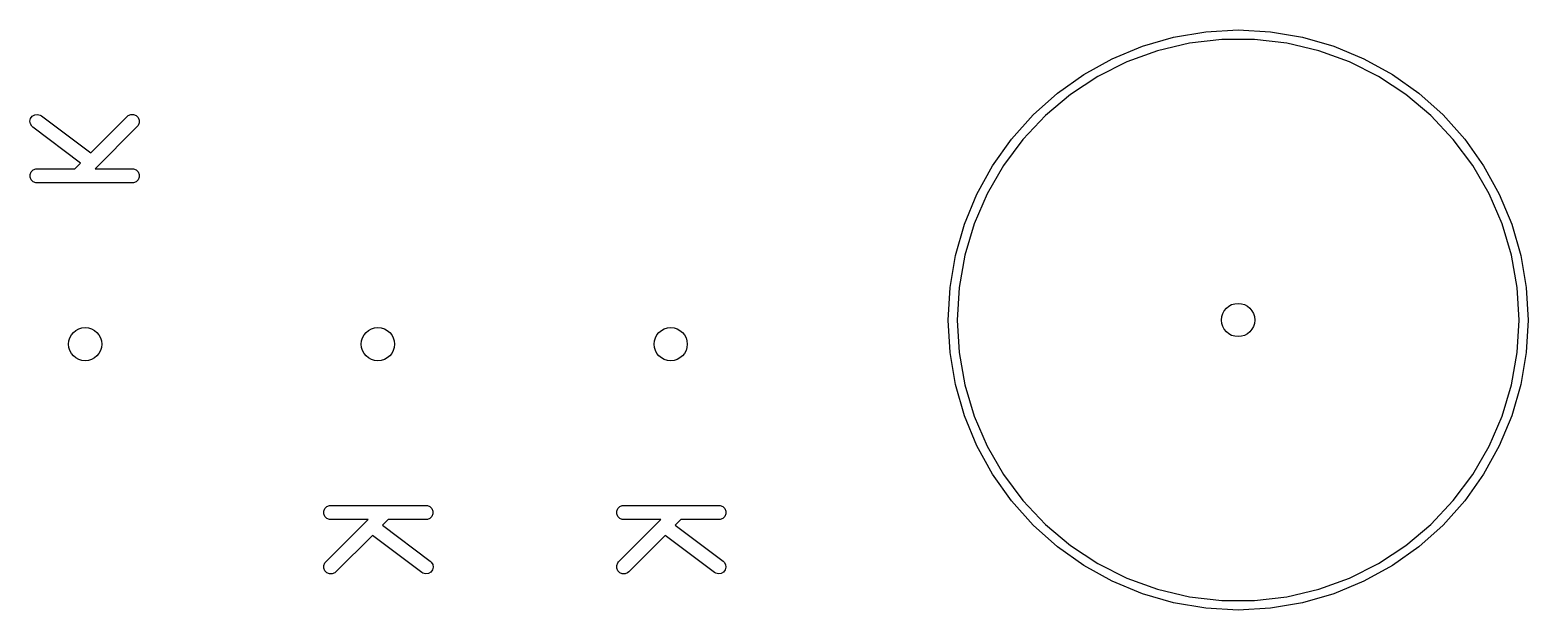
# Model space of a CAD drawing. Extents: x 0.28 to 3.32, y 0.21 to 2.59.
# Drawn here: x 2.7 to 3.32, y 0.28 to 0.52 of the extents above; entities that cross this region are included whole.
import ezdxf

# ---------------------------------------------------------------- set-up
doc = ezdxf.new("R2010")
doc.units = 0
doc.header["$MEASUREMENT"] = 0
doc.layers.add('BLACK', color=7, linetype='CONTINUOUS')

msp = doc.modelspace()

# ---------------------------------------------------------------- linework, layer by layer
at = {"layer": 'BLACK', "linetype": 'CONTINUOUS'}
for p, q in [((3.16034, 0.51333), (3.17328, 0.51706)), ((3.17328, 0.51706), (3.18656, 0.51931)), ((3.19324, 0.51613), (3.1798, 0.51456)), ((3.18656, 0.51931), (3.2, 0.52007)), ((3.20676, 0.51613), (3.19324, 0.51613)), ((3.2, 0.52007), (3.21344, 0.51931)), ((3.2202, 0.51456), (3.20676, 0.51613)), ((3.21344, 0.51931), (3.22672, 0.51706)), ((3.22672, 0.51706), (3.23966, 0.51333)), ((3.1479, 0.50818), (3.16034, 0.51333)), ((3.16664, 0.51144), (3.15392, 0.50681)), ((3.1798, 0.51456), (3.16664, 0.51144)), ((3.23336, 0.51144), (3.2202, 0.51456)), ((3.24608, 0.50681), (3.23336, 0.51144)), ((3.23966, 0.51333), (3.2521, 0.50818)), ((3.13612, 0.50166), (3.1479, 0.50818)), ((3.15392, 0.50681), (3.14184, 0.50074)), ((3.25816, 0.50074), (3.24608, 0.50681)), ((3.2521, 0.50818), (3.26388, 0.50166)), ((3.12514, 0.49387), (3.13612, 0.50166)), ((3.14184, 0.50074), (3.13053, 0.49331)), ((3.26947, 0.49331), (3.25816, 0.50074)), ((3.26388, 0.50166), (3.27486, 0.49387)), ((3.1151, 0.4849), (3.12514, 0.49387)), ((3.13053, 0.49331), (3.12017, 0.48461)), ((3.27983, 0.48461), (3.26947, 0.49331)), ((3.27486, 0.49387), (3.2849, 0.4849)), ((2.69993, 0.48346), (2.70062, 0.48438)), ((2.70062, 0.48438), (2.70161, 0.48497)), ((2.70161, 0.48497), (2.70275, 0.48513)), ((2.70275, 0.48513), (2.70387, 0.48485)), ((2.70387, 0.48485), (2.70437, 0.48455)), ((2.70437, 0.48455), (2.72481, 0.46921)), ((2.72481, 0.46921), (2.73988, 0.48427)), ((2.73988, 0.48427), (2.74032, 0.48464)), ((2.74032, 0.48464), (2.74139, 0.48508)), ((2.74139, 0.48508), (2.74254, 0.48508)), ((2.74254, 0.48508), (2.7436, 0.48464)), ((2.7436, 0.48464), (2.74442, 0.48383)), ((3.10613, 0.47486), (3.1151, 0.4849)), ((3.12017, 0.48461), (3.11089, 0.47477)), ((3.28911, 0.47477), (3.27983, 0.48461)), ((3.2849, 0.4849), (3.29387, 0.47486)), ((2.69965, 0.48235), (2.69993, 0.48346)), ((2.69981, 0.48121), (2.69965, 0.48235)), ((2.7004, 0.48021), (2.69981, 0.48121)), ((2.70082, 0.47982), (2.7004, 0.48021)), ((2.7206, 0.46499), (2.70082, 0.47982)), ((2.74405, 0.4801), (2.7266, 0.46264)), ((2.74442, 0.48055), (2.74405, 0.4801)), ((2.74442, 0.48383), (2.74486, 0.48276)), ((2.74486, 0.48161), (2.74442, 0.48055)), ((2.74486, 0.48276), (2.74486, 0.48161)), ((3.09834, 0.46388), (3.10613, 0.47486)), ((3.11089, 0.47477), (3.10281, 0.46392)), ((3.29719, 0.46392), (3.28911, 0.47477)), ((3.29387, 0.47486), (3.30166, 0.46388)), ((2.6997, 0.46026), (2.70014, 0.46133)), ((2.6997, 0.45911), (2.6997, 0.46026)), ((2.70014, 0.46133), (2.70095, 0.46214)), ((2.70095, 0.46214), (2.70202, 0.46258)), ((2.70202, 0.46258), (2.70259, 0.46264)), ((2.70259, 0.46264), (2.71824, 0.46264)), ((2.71824, 0.46264), (2.7206, 0.46499)), ((2.7266, 0.46264), (2.74196, 0.46264)), ((2.74196, 0.46264), (2.74254, 0.46258)), ((2.74254, 0.46258), (2.7436, 0.46214)), ((2.7436, 0.46214), (2.74442, 0.46133)), ((2.74442, 0.46133), (2.74486, 0.46026)), ((2.74486, 0.46026), (2.74486, 0.45911)), ((3.09182, 0.4521), (3.09834, 0.46388)), ((3.10281, 0.46392), (3.09605, 0.45221)), ((3.30395, 0.45221), (3.29719, 0.46392)), ((3.30166, 0.46388), (3.30818, 0.4521)), ((2.70014, 0.45805), (2.6997, 0.45911)), ((2.70095, 0.45723), (2.70014, 0.45805)), ((2.70202, 0.45679), (2.70095, 0.45723)), ((2.70259, 0.45674), (2.70202, 0.45679)), ((2.74196, 0.45674), (2.70259, 0.45674)), ((2.74254, 0.45679), (2.74196, 0.45674)), ((2.7436, 0.45723), (2.74254, 0.45679)), ((2.74442, 0.45805), (2.7436, 0.45723)), ((2.74486, 0.45911), (2.74442, 0.45805)), ((3.08667, 0.43966), (3.09182, 0.4521)), ((3.09605, 0.45221), (3.09069, 0.43979)), ((3.30931, 0.43979), (3.30395, 0.45221)), ((3.30818, 0.4521), (3.31333, 0.43966)), ((3.08294, 0.42672), (3.08667, 0.43966)), ((3.09069, 0.43979), (3.08681, 0.42683)), ((3.31319, 0.42683), (3.30931, 0.43979)), ((3.31333, 0.43966), (3.31706, 0.42672)), ((3.08069, 0.41344), (3.08294, 0.42672)), ((3.08681, 0.42683), (3.08446, 0.4135)), ((3.31554, 0.4135), (3.31319, 0.42683)), ((3.31706, 0.42672), (3.31931, 0.41344)), ((3.07993, 0.4), (3.08069, 0.41344)), ((3.08446, 0.4135), (3.08367, 0.4)), ((3.31633, 0.4), (3.31554, 0.4135)), ((3.31931, 0.41344), (3.32007, 0.4)), ((3.08069, 0.38656), (3.07993, 0.4)), ((3.08367, 0.4), (3.08446, 0.3865)), ((3.31554, 0.3865), (3.31633, 0.4)), ((3.32007, 0.4), (3.31931, 0.38656)), ((3.08294, 0.37328), (3.08069, 0.38656)), ((3.08446, 0.3865), (3.08681, 0.37317)), ((3.31319, 0.37317), (3.31554, 0.3865)), ((3.31931, 0.38656), (3.31706, 0.37328)), ((3.08667, 0.36034), (3.08294, 0.37328)), ((3.08681, 0.37317), (3.09069, 0.36021)), ((3.30931, 0.36021), (3.31319, 0.37317)), ((3.31706, 0.37328), (3.31333, 0.36034)), ((3.09182, 0.3479), (3.08667, 0.36034)), ((3.09069, 0.36021), (3.09605, 0.34779)), ((3.30395, 0.34779), (3.30931, 0.36021)), ((3.31333, 0.36034), (3.30818, 0.3479)), ((3.09834, 0.33612), (3.09182, 0.3479)), ((3.09605, 0.34779), (3.10281, 0.33608)), ((3.29719, 0.33608), (3.30395, 0.34779)), ((3.30818, 0.3479), (3.30166, 0.33612)), ((3.10613, 0.32514), (3.09834, 0.33612)), ((3.10281, 0.33608), (3.11089, 0.32523)), ((3.28911, 0.32523), (3.29719, 0.33608)), ((3.30166, 0.33612), (3.29387, 0.32514)), ((2.82183, 0.32195), (2.82265, 0.32277)), ((2.82265, 0.32277), (2.82371, 0.32321)), ((2.82371, 0.32321), (2.82429, 0.32326)), ((2.82429, 0.32326), (2.86366, 0.32326)), ((2.86366, 0.32326), (2.86423, 0.32321)), ((2.86423, 0.32321), (2.8653, 0.32277)), ((2.8653, 0.32277), (2.86611, 0.32195)), ((2.94308, 0.32195), (2.9439, 0.32277)), ((2.9439, 0.32277), (2.94496, 0.32321)), ((2.94496, 0.32321), (2.94554, 0.32326)), ((2.94554, 0.32326), (2.98491, 0.32326)), ((2.98491, 0.32326), (2.98548, 0.32321)), ((2.98548, 0.32321), (2.98655, 0.32277)), ((2.98655, 0.32277), (2.98736, 0.32195)), ((3.1151, 0.3151), (3.10613, 0.32514)), ((3.11089, 0.32523), (3.12017, 0.31539)), ((3.27983, 0.31539), (3.28911, 0.32523)), ((3.29387, 0.32514), (3.2849, 0.3151)), ((2.82139, 0.32089), (2.82183, 0.32195)), ((2.82139, 0.31974), (2.82139, 0.32089)), ((2.82183, 0.31867), (2.82139, 0.31974)), ((2.82265, 0.31786), (2.82183, 0.31867)), ((2.8222, 0.2999), (2.83965, 0.31736)), ((2.82371, 0.31742), (2.82265, 0.31786)), ((2.82429, 0.31736), (2.82371, 0.31742)), ((2.83965, 0.31736), (2.82429, 0.31736)), ((2.84801, 0.31736), (2.84565, 0.31501)), ((2.86366, 0.31736), (2.84801, 0.31736)), ((2.86423, 0.31742), (2.86366, 0.31736)), ((2.8653, 0.31786), (2.86423, 0.31742)), ((2.86611, 0.31867), (2.8653, 0.31786)), ((2.86611, 0.32195), (2.86655, 0.32089)), ((2.86655, 0.31974), (2.86611, 0.31867)), ((2.86655, 0.32089), (2.86655, 0.31974)), ((2.94264, 0.32089), (2.94308, 0.32195)), ((2.94264, 0.31974), (2.94264, 0.32089)), ((2.94308, 0.31867), (2.94264, 0.31974)), ((2.9439, 0.31786), (2.94308, 0.31867)), ((2.94345, 0.2999), (2.9609, 0.31736)), ((2.94496, 0.31742), (2.9439, 0.31786)), ((2.94554, 0.31736), (2.94496, 0.31742)), ((2.9609, 0.31736), (2.94554, 0.31736)), ((2.96926, 0.31736), (2.9669, 0.31501)), ((2.98491, 0.31736), (2.96926, 0.31736)), ((2.98548, 0.31742), (2.98491, 0.31736)), ((2.98655, 0.31786), (2.98548, 0.31742)), ((2.98736, 0.31867), (2.98655, 0.31786)), ((2.98736, 0.32195), (2.9878, 0.32089)), ((2.9878, 0.31974), (2.98736, 0.31867)), ((2.9878, 0.32089), (2.9878, 0.31974)), ((2.84144, 0.31079), (2.82637, 0.29573)), ((2.86188, 0.29545), (2.84144, 0.31079)), ((2.84565, 0.31501), (2.86543, 0.30018)), ((2.96269, 0.31079), (2.94762, 0.29573)), ((2.98313, 0.29545), (2.96269, 0.31079)), ((2.9669, 0.31501), (2.98668, 0.30018)), ((3.12514, 0.30613), (3.1151, 0.3151)), ((3.12017, 0.31539), (3.13053, 0.30669)), ((3.26947, 0.30669), (3.27983, 0.31539)), ((3.2849, 0.3151), (3.27486, 0.30613)), ((3.13612, 0.29834), (3.12514, 0.30613)), ((3.13053, 0.30669), (3.14184, 0.29926)), ((3.25816, 0.29926), (3.26947, 0.30669)), ((3.27486, 0.30613), (3.26388, 0.29834)), ((2.82139, 0.29839), (2.82183, 0.29945)), ((2.82139, 0.29724), (2.82139, 0.29839)), ((2.82183, 0.29945), (2.8222, 0.2999)), ((2.86543, 0.30018), (2.86585, 0.29979)), ((2.86585, 0.29979), (2.86644, 0.29879)), ((2.86644, 0.29879), (2.8666, 0.29765)), ((2.94264, 0.29839), (2.94308, 0.29945)), ((2.94264, 0.29724), (2.94264, 0.29839)), ((2.94308, 0.29945), (2.94345, 0.2999)), ((2.98668, 0.30018), (2.9871, 0.29979)), ((2.9871, 0.29979), (2.98769, 0.29879)), ((2.98769, 0.29879), (2.98785, 0.29765)), ((3.1479, 0.29182), (3.13612, 0.29834)), ((3.14184, 0.29926), (3.15392, 0.29319)), ((3.24608, 0.29319), (3.25816, 0.29926)), ((3.26388, 0.29834), (3.2521, 0.29182)), ((2.82183, 0.29617), (2.82139, 0.29724)), ((2.82265, 0.29536), (2.82183, 0.29617)), ((2.82371, 0.29492), (2.82265, 0.29536)), ((2.82486, 0.29492), (2.82371, 0.29492)), ((2.82593, 0.29536), (2.82486, 0.29492)), ((2.82637, 0.29573), (2.82593, 0.29536)), ((2.86238, 0.29515), (2.86188, 0.29545)), ((2.8635, 0.29487), (2.86238, 0.29515)), ((2.86464, 0.29503), (2.8635, 0.29487)), ((2.86563, 0.29562), (2.86464, 0.29503)), ((2.86632, 0.29654), (2.86563, 0.29562)), ((2.8666, 0.29765), (2.86632, 0.29654)), ((2.94308, 0.29617), (2.94264, 0.29724)), ((2.9439, 0.29536), (2.94308, 0.29617)), ((2.94496, 0.29492), (2.9439, 0.29536)), ((2.94611, 0.29492), (2.94496, 0.29492)), ((2.94718, 0.29536), (2.94611, 0.29492)), ((2.94762, 0.29573), (2.94718, 0.29536)), ((2.98363, 0.29515), (2.98313, 0.29545)), ((2.98475, 0.29487), (2.98363, 0.29515)), ((2.98589, 0.29503), (2.98475, 0.29487)), ((2.98688, 0.29562), (2.98589, 0.29503)), ((2.98757, 0.29654), (2.98688, 0.29562)), ((2.98785, 0.29765), (2.98757, 0.29654)), ((3.16034, 0.28667), (3.1479, 0.29182)), ((3.15392, 0.29319), (3.16664, 0.28856)), ((3.23336, 0.28856), (3.24608, 0.29319)), ((3.2521, 0.29182), (3.23966, 0.28667)), ((3.17328, 0.28294), (3.16034, 0.28667)), ((3.16664, 0.28856), (3.1798, 0.28544)), ((3.1798, 0.28544), (3.19324, 0.28387)), ((3.20676, 0.28387), (3.2202, 0.28544)), ((3.2202, 0.28544), (3.23336, 0.28856)), ((3.23966, 0.28667), (3.22672, 0.28294)), ((3.18656, 0.28069), (3.17328, 0.28294)), ((3.2, 0.27993), (3.18656, 0.28069)), ((3.19324, 0.28387), (3.20676, 0.28387)), ((3.21344, 0.28069), (3.2, 0.27993)), ((3.22672, 0.28294), (3.21344, 0.28069))]:
    msp.add_line(p, q, dxfattribs=at)
at = {"layer": 'BLACK'}
for centre in [(3.2, 0.4), (2.7225, 0.39), (2.84375, 0.39), (2.965, 0.39)]:
    msp.add_circle(centre, 0.00689, dxfattribs=at)

doc.saveas('drawing.dxf')
